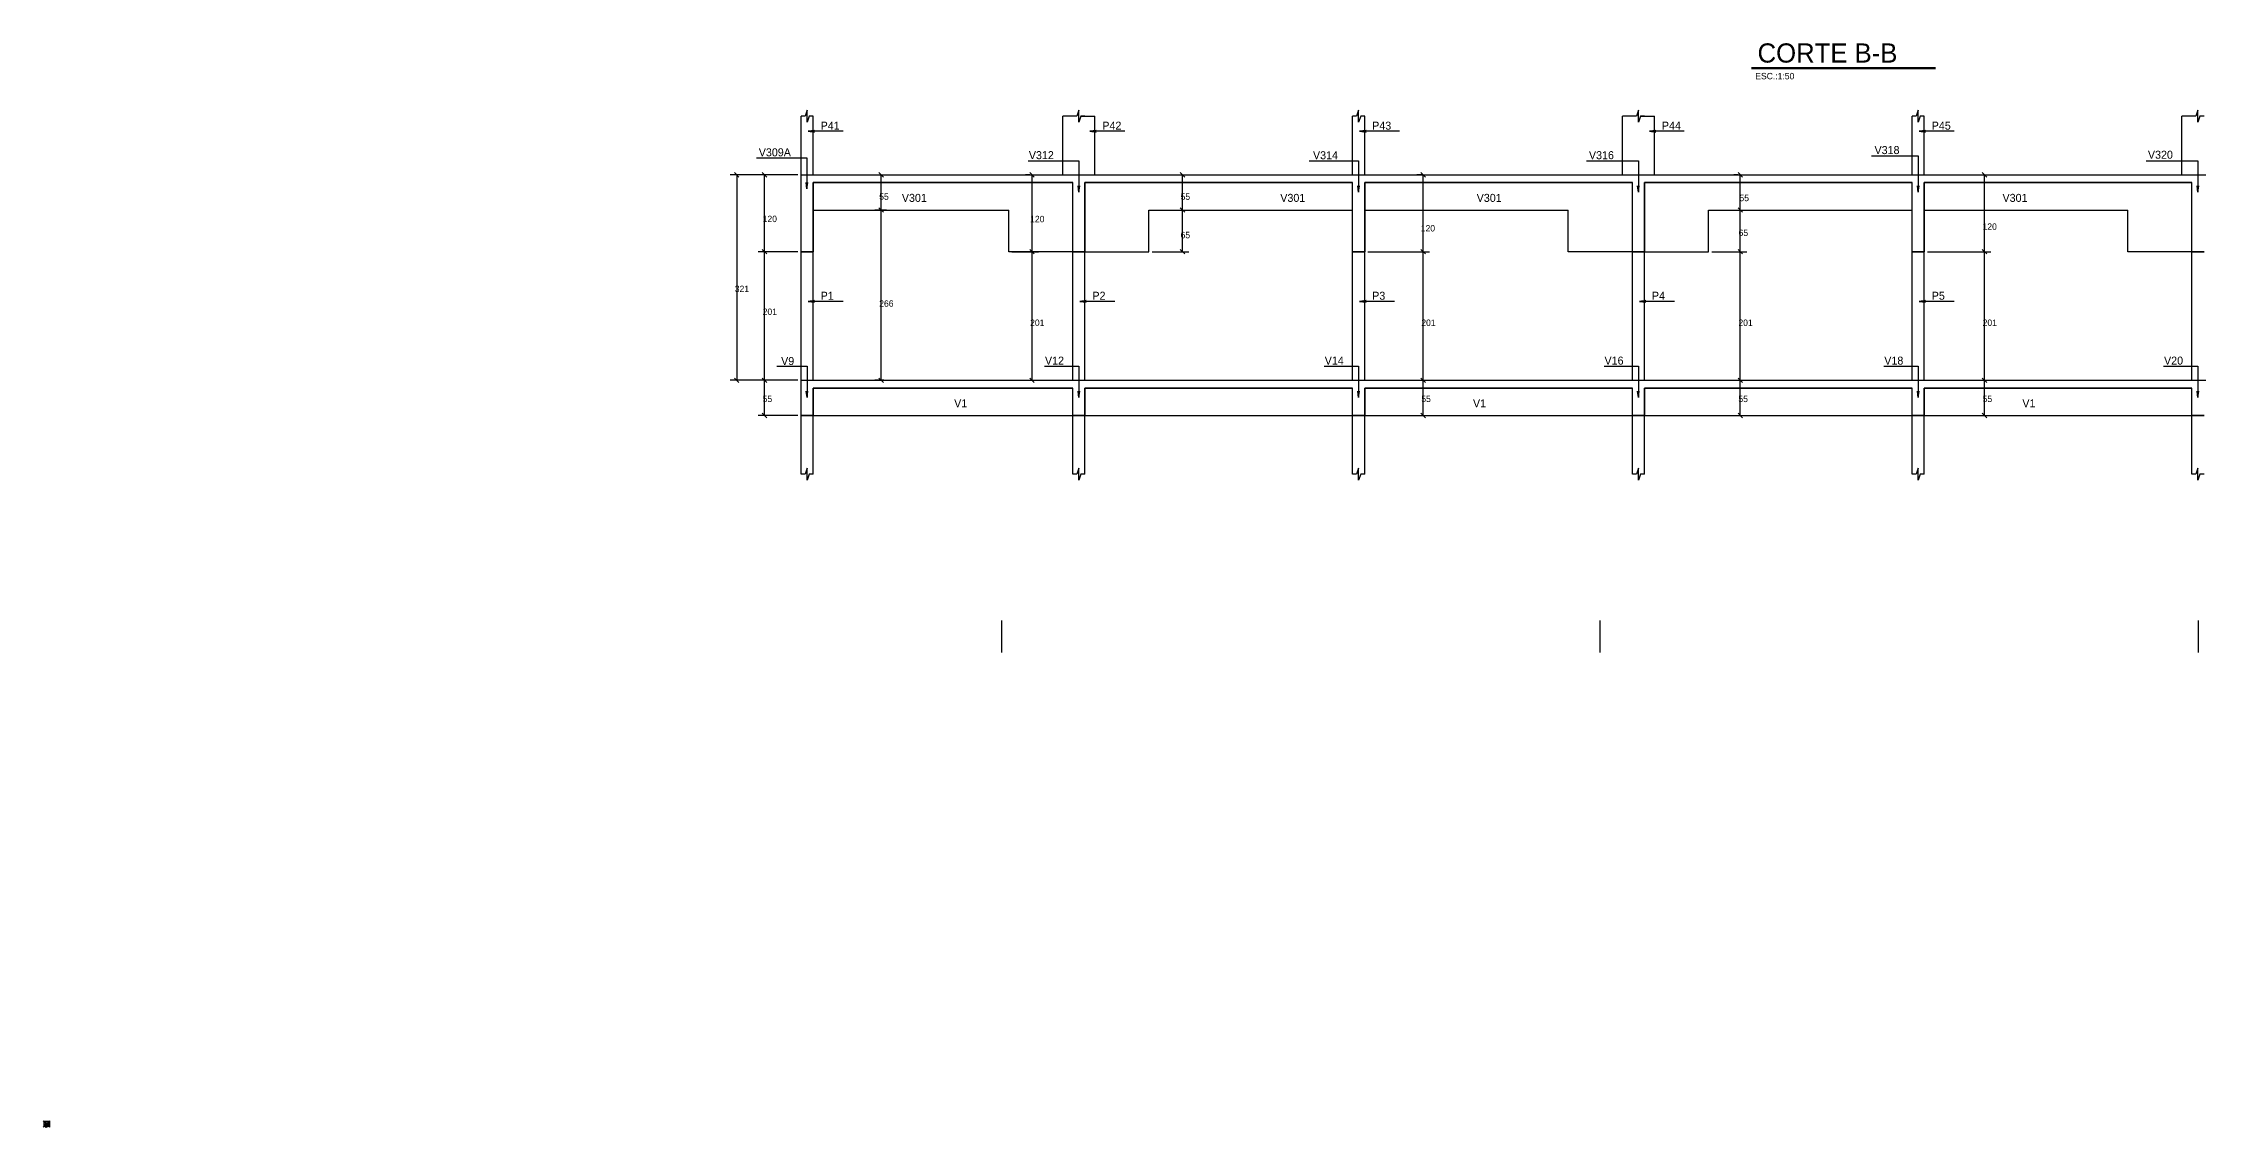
# Model space of a CAD drawing. Header units: metres. Extents: x -5 to 6699, y -6 to 3707.
# Drawn here: x -5 to 3362, y -6 to 1689 of the extents above; entities that cross this region are included whole.
import ezdxf

# ---------------------------------------------------------------- set-up
doc = ezdxf.new("R2010")
doc.units = ezdxf.units.M

msp = doc.modelspace()

# ---------------------------------------------------------------- linework, layer by layer
for points in [[(-5, -5), (5, 5), (5, -5), (-5, 5)], [(-4, 0), (4, 0), (0, -4), (0, 4)], [(-4, -4), (4, 4), (-4, 4), (4, -4), (-4, -4)], [(4, 0), (4, 2.209139), (2.209139, 4), (0, 4), (-2.209139, 4), (-4, 2.209139), (-4, 0), (-4, -2.209139), (-2.209139, -4), (0, -4), (2.209139, -4), (4, -2.209139), (4, 0), (-3, -3), (3, 3), (3, -3), (-3, 3)], [(0, -6), (0, 0), (6, 0)]]:
    msp.add_lwpolyline(points)
at = {"layer": '2', "color": 2}
for p, q in [((1074.871019, 1486.511524), (1081.942087, 1479.440456)), ((1125.475585, 1479.440456), (1118.404517, 1486.511524)), ((1307.520667, 1479.440456), (1300.449599, 1486.511524)), ((1543.252394, 1479.440456), (1536.181326, 1486.511524)), ((1778.254828, 1479.440456), (1771.18376, 1486.511524)), ((2154.289298, 1479.440456), (2147.21823, 1486.511524)), ((2649.584995, 1479.440456), (2642.513927, 1486.511524)), ((3031.081913, 1479.440456), (3024.010845, 1486.511524)), ((1307.520667, 1424.440456), (1300.449599, 1431.511524)), ((1307.520667, 1424.440456), (1300.449599, 1431.511524)), ((1778.254828, 1424.440456), (1771.18376, 1431.511524)), ((1778.254828, 1424.440456), (1771.18376, 1431.511524)), ((2649.584995, 1424.440456), (2642.513927, 1431.511524)), ((2649.584995, 1424.440456), (2642.513927, 1431.511524)), ((1125.475585, 1359.440456), (1118.404517, 1366.511524)), ((1125.475585, 1359.440456), (1118.404517, 1366.511524)), ((1543.252394, 1359.440456), (1536.181326, 1366.511524)), ((1543.252394, 1359.440456), (1536.181326, 1366.511524)), ((1778.254828, 1359.440456), (1771.18376, 1366.511524)), ((2154.289298, 1359.440456), (2147.21823, 1366.511524)), ((2154.289298, 1359.440456), (2147.21823, 1366.511524)), ((2649.584995, 1359.440456), (2642.513927, 1366.511524)), ((2649.584995, 1359.440456), (2642.513927, 1366.511524)), ((3031.081913, 1359.440456), (3024.010845, 1366.511524)), ((3031.081913, 1359.440456), (3024.010845, 1366.511524)), ((1074.871019, 1165.511524), (1081.942087, 1158.440456)), ((1125.475585, 1158.440456), (1118.404517, 1165.511524)), ((1125.475585, 1158.440456), (1118.404517, 1165.511524)), ((1307.520667, 1158.440456), (1300.449599, 1165.511524)), ((1543.252394, 1158.440456), (1536.181326, 1165.511524)), ((2154.289298, 1158.440456), (2147.21823, 1165.511524)), ((2154.289298, 1158.440456), (2147.21823, 1165.511524)), ((2649.584995, 1158.440456), (2642.513927, 1165.511524)), ((2649.584995, 1158.440456), (2642.513927, 1165.511524)), ((3031.081913, 1158.440456), (3024.010845, 1165.511524)), ((3031.081913, 1158.440456), (3024.010845, 1165.511524)), ((1125.475585, 1103.440456), (1118.404517, 1110.511524)), ((2154.289298, 1103.440456), (2147.21823, 1110.511524)), ((2649.584995, 1103.440456), (2642.513927, 1110.511524)), ((3031.081913, 1103.440456), (3024.010845, 1110.511524))]:
    msp.add_line(p, q, dxfattribs=at)
at = {"layer": '3', "color": 3}
for p, q in [((1178.8825, 1482.97599), (1178.8825, 1574.662501)), ((1197.8825, 1482.97599), (1197.8825, 1574.662501)), ((1587.8825, 1482.97599), (1587.8825, 1574.662501)), ((1637.8825, 1482.97599), (1637.8825, 1574.662501)), ((2040.3825, 1482.97599), (2040.3825, 1574.662501)), ((2059.3825, 1482.97599), (2059.3825, 1574.662501)), ((2461.8825, 1482.97599), (2461.8825, 1574.662501)), ((2511.8825, 1482.97599), (2511.8825, 1574.662501)), ((2914.3825, 1482.97599), (2914.3825, 1574.662501)), ((2933.3825, 1482.97599), (2933.3825, 1574.662501)), ((3335.8825, 1482.97599), (3335.8825, 1574.662501)), ((1197.8825, 1427.97599), (1503.3825, 1427.97599)), ((1503.3825, 1362.97599), (1503.3825, 1427.97599)), ((1722.3825, 1362.97599), (1722.3825, 1427.97599)), ((1722.3825, 1427.97599), (2040.3825, 1427.97599)), ((2059.3825, 1427.97599), (2377.3825, 1427.97599)), ((2377.3825, 1362.97599), (2377.3825, 1427.97599)), ((2596.3825, 1362.97599), (2596.3825, 1427.97599)), ((2596.3825, 1427.97599), (2914.3825, 1427.97599)), ((2933.3825, 1427.97599), (3251.3825, 1427.97599)), ((3251.3825, 1362.97599), (3251.3825, 1427.97599)), ((1178.8825, 1161.97599), (1178.8825, 1362.97599)), ((1197.8825, 1161.97599), (1197.8825, 1362.97599)), ((1603.3825, 1362.97599), (1503.3825, 1362.97599)), ((1603.3825, 1161.97599), (1603.3825, 1362.97599)), ((1622.3825, 1362.97599), (1722.3825, 1362.97599)), ((1622.3825, 1161.97599), (1622.3825, 1362.97599)), ((2040.3825, 1161.97599), (2040.3825, 1362.97599)), ((2059.3825, 1161.97599), (2059.3825, 1362.97599)), ((2477.3825, 1362.97599), (2377.3825, 1362.97599)), ((2477.3825, 1161.97599), (2477.3825, 1362.97599)), ((2496.3825, 1362.97599), (2596.3825, 1362.97599)), ((2496.3825, 1161.97599), (2496.3825, 1362.97599)), ((2914.3825, 1161.97599), (2914.3825, 1362.97599)), ((2933.3825, 1161.97599), (2933.3825, 1362.97599)), ((3351.3825, 1362.97599), (3251.3825, 1362.97599)), ((3351.3825, 1161.97599), (3351.3825, 1362.97599)), ((1178.8825, 1015.289479), (1178.8825, 1106.97599)), ((1197.8825, 1015.289479), (1197.8825, 1106.97599)), ((1197.8825, 1106.97599), (1603.3825, 1106.97599)), ((1603.3825, 1015.289479), (1603.3825, 1106.97599)), ((1622.3825, 1015.289479), (1622.3825, 1106.97599)), ((1622.3825, 1106.97599), (2040.3825, 1106.97599)), ((2040.3825, 1015.289479), (2040.3825, 1106.97599)), ((2059.3825, 1015.289479), (2059.3825, 1106.97599)), ((2059.3825, 1106.97599), (2477.3825, 1106.97599)), ((2477.3825, 1015.289479), (2477.3825, 1106.97599)), ((2496.3825, 1015.289479), (2496.3825, 1106.97599)), ((2496.3825, 1106.97599), (2914.3825, 1106.97599)), ((2914.3825, 1015.289479), (2914.3825, 1106.97599)), ((2933.3825, 1015.289479), (2933.3825, 1106.97599)), ((2933.3825, 1106.97599), (3351.3825, 1106.97599)), ((3351.3825, 1015.289479), (3351.3825, 1106.97599)), ((1492.145506, 786.94355), (1492.145506, 736.94405)), ((2426.629615, 786.94355), (2426.629615, 736.94405)), ((3361.113723, 786.94355), (3361.113723, 736.94405))]:
    msp.add_line(p, q, dxfattribs=at)
at = {"layer": '6', "color": 6}
for p, q in [((2663.480889, 1650.862886), (2950.865828, 1650.862886)), ((2663.480889, 1649.064846), (2950.865828, 1649.064846)), ((1178.8825, 1482.97599), (4533.3825, 1482.97599)), ((1178.8825, 1362.97599), (1178.8825, 1482.97599)), ((1197.8825, 1362.97599), (1197.8825, 1470.97599)), ((1197.8825, 1470.97599), (1603.3825, 1470.97599)), ((1603.3825, 1362.97599), (1603.3825, 1470.97599)), ((1622.3825, 1470.97599), (2040.3825, 1470.97599)), ((1622.3825, 1362.97599), (1622.3825, 1470.97599)), ((2010.3825, 1470.97599), (2040.3825, 1470.97599)), ((2040.3825, 1362.97599), (2040.3825, 1470.97599)), ((2059.3825, 1470.97599), (2477.3825, 1470.97599)), ((2059.3825, 1362.97599), (2059.3825, 1470.97599)), ((2477.3825, 1362.97599), (2477.3825, 1470.97599)), ((2496.3825, 1470.97599), (2914.3825, 1470.97599)), ((2496.3825, 1362.97599), (2496.3825, 1470.97599)), ((2914.3825, 1362.97599), (2914.3825, 1470.97599)), ((2933.3825, 1470.97599), (3351.3825, 1470.97599)), ((2933.3825, 1362.97599), (2933.3825, 1470.97599)), ((3351.3825, 1362.97599), (3351.3825, 1470.97599)), ((1178.8825, 1362.97599), (1197.8825, 1362.97599)), ((1603.3825, 1362.97599), (1622.3825, 1362.97599)), ((2040.3825, 1362.97599), (2059.3825, 1362.97599)), ((2040.3825, 1362.97599), (2059.3825, 1362.97599)), ((2477.3825, 1362.97599), (2496.3825, 1362.97599)), ((2914.3825, 1362.97599), (2933.3825, 1362.97599)), ((3351.3825, 1362.97599), (3370.3825, 1362.97599)), ((1178.8825, 1106.97599), (1178.8825, 1161.97599)), ((1178.8825, 1161.97599), (4668.8825, 1161.97599)), ((1197.8825, 1106.97599), (1197.8825, 1149.97599)), ((1197.8825, 1149.97599), (1603.3825, 1149.97599)), ((1603.3825, 1106.97599), (1603.3825, 1149.97599)), ((1622.3825, 1149.97599), (2040.3825, 1149.97599)), ((1622.3825, 1106.97599), (1622.3825, 1149.97599)), ((2010.3825, 1149.97599), (2040.3825, 1149.97599)), ((2040.3825, 1106.97599), (2040.3825, 1149.97599)), ((2059.3825, 1149.97599), (2477.3825, 1149.97599)), ((2059.3825, 1106.97599), (2059.3825, 1149.97599)), ((2477.3825, 1106.97599), (2477.3825, 1149.97599)), ((2496.3825, 1149.97599), (2914.3825, 1149.97599)), ((2496.3825, 1106.97599), (2496.3825, 1149.97599)), ((2914.3825, 1106.97599), (2914.3825, 1149.97599)), ((2933.3825, 1149.97599), (3351.3825, 1149.97599)), ((2933.3825, 1106.97599), (2933.3825, 1149.97599)), ((3351.3825, 1106.97599), (3351.3825, 1149.97599)), ((1178.8825, 1106.97599), (1197.8825, 1106.97599)), ((1603.3825, 1106.97599), (1622.3825, 1106.97599)), ((2040.3825, 1106.97599), (2059.3825, 1106.97599)), ((2477.3825, 1106.97599), (2496.3825, 1106.97599)), ((2914.3825, 1106.97599), (2933.3825, 1106.97599)), ((3351.3825, 1106.97599), (3370.3825, 1106.97599))]:
    msp.add_line(p, q, dxfattribs=at)
at = {"layer": '8', "color": 8}
for points in [[(1178.8825, 1362.97599), (1178.8825, 1482.97599), (4533.3825, 1482.97599)], [(3370.3825, 1362.97599), (3351.3825, 1362.97599), (3351.3825, 1470.97599), (2933.3825, 1470.97599), (2933.3825, 1362.97599), (2914.3825, 1362.97599), (2914.3825, 1470.97599), (2496.3825, 1470.97599), (2496.3825, 1362.97599), (2477.3825, 1362.97599), (2477.3825, 1470.97599), (2059.3825, 1470.97599), (2059.3825, 1362.97599), (2040.3825, 1362.97599), (2040.3825, 1470.97599), (1622.3825, 1470.97599), (1622.3825, 1362.97599), (1603.3825, 1362.97599), (1603.3825, 1470.97599), (1197.8825, 1470.97599), (1197.8825, 1362.97599), (1178.8825, 1362.97599)], [(1178.8825, 1106.97599), (1178.8825, 1161.97599), (4668.8825, 1161.97599)], [(3370.3825, 1106.97599), (3351.3825, 1106.97599), (3351.3825, 1149.97599), (2933.3825, 1149.97599), (2933.3825, 1106.97599), (2914.3825, 1106.97599), (2914.3825, 1149.97599), (2496.3825, 1149.97599), (2496.3825, 1106.97599), (2477.3825, 1106.97599), (2477.3825, 1149.97599), (2059.3825, 1149.97599), (2059.3825, 1106.97599), (2040.3825, 1106.97599), (2040.3825, 1149.97599), (1622.3825, 1149.97599), (1622.3825, 1106.97599), (1603.3825, 1106.97599), (1603.3825, 1149.97599), (1197.8825, 1149.97599), (1197.8825, 1106.97599), (1178.8825, 1106.97599)]]:
    msp.add_lwpolyline(points, dxfattribs=at)
at = {"layer": '9', "color": 9}
for p, q in [((1609.715827, 1574.662501), (1587.8825, 1574.662501)), ((1616.049155, 1574.662501), (1637.8825, 1574.662501)), ((2483.715827, 1574.662501), (2461.8825, 1574.662501)), ((2490.049155, 1574.662501), (2511.8825, 1574.662501)), ((3357.715827, 1574.662501), (3335.8825, 1574.662501)), ((1168.8825, 1482.97599), (1068.406553, 1482.97599)), ((1078.406553, 1482.97599), (1078.406553, 1161.97599)), ((1173.8825, 1482.97599), (1111.940051, 1482.97599)), ((1121.940051, 1362.97599), (1121.940051, 1482.97599)), ((1303.985133, 1427.97599), (1303.985133, 1482.97599)), ((1307.784829, 1482.97599), (1313.985133, 1482.97599)), ((1536.333849, 1482.97599), (1529.71686, 1482.97599)), ((1539.71686, 1362.97599), (1539.71686, 1482.97599)), ((1774.719294, 1427.97599), (1774.719294, 1482.97599)), ((1775.946319, 1482.97599), (1784.719294, 1482.97599)), ((2148.086156, 1482.97599), (2140.753764, 1482.97599)), ((2150.753764, 1362.97599), (2150.753764, 1482.97599)), ((2642.881108, 1482.97599), (2636.049461, 1482.97599)), ((2646.049461, 1427.97599), (2646.049461, 1482.97599)), ((3027.546379, 1362.97599), (3027.546379, 1482.97599)), ((1312.188472, 1427.97599), (1293.985133, 1427.97599)), ((1303.985133, 1161.97599), (1303.985133, 1427.97599)), ((1755.464456, 1427.97599), (1784.719294, 1427.97599)), ((1774.719294, 1362.97599), (1774.719294, 1427.97599)), ((2636.396281, 1427.97599), (2656.049461, 1427.97599)), ((2646.049461, 1362.97599), (2646.049461, 1427.97599)), ((1173.8825, 1362.97599), (1111.940051, 1362.97599)), ((1121.940051, 1161.97599), (1121.940051, 1362.97599)), ((1508.3825, 1362.97599), (1549.71686, 1362.97599)), ((1539.71686, 1161.97599), (1539.71686, 1362.97599)), ((1727.3825, 1362.97599), (1784.719294, 1362.97599)), ((2064.3825, 1362.97599), (2160.753764, 1362.97599)), ((2150.753764, 1161.97599), (2150.753764, 1362.97599)), ((2601.3825, 1362.97599), (2656.049461, 1362.97599)), ((2646.049461, 1161.97599), (2646.049461, 1362.97599)), ((2938.3825, 1362.97599), (3037.546379, 1362.97599)), ((3027.546379, 1161.97599), (3027.546379, 1362.97599)), ((1168.8825, 1161.97599), (1068.406553, 1161.97599)), ((1173.8825, 1161.97599), (1111.940051, 1161.97599)), ((1121.940051, 1106.97599), (1121.940051, 1161.97599)), ((1307.987409, 1161.97599), (1293.985133, 1161.97599)), ((1540.943885, 1161.97599), (1549.71686, 1161.97599)), ((2141.669712, 1161.97599), (2160.753764, 1161.97599)), ((2150.753764, 1106.97599), (2150.753764, 1161.97599)), ((2639.449026, 1161.97599), (2656.049461, 1161.97599)), ((2646.049461, 1106.97599), (2646.049461, 1161.97599)), ((3027.546379, 1106.97599), (3027.546379, 1161.97599)), ((1173.8825, 1106.97599), (1111.940051, 1106.97599)), ((2138.148698, 1106.97599), (2160.753764, 1106.97599)), ((2635.175182, 1106.97599), (2656.049461, 1106.97599))]:
    msp.add_line(p, q, dxfattribs=at)
for points in [[(1197.8825, 1574.662501), (1191.549155, 1574.662501), (1188.3825, 1565.162501), (1188.3825, 1584.1625), (1185.215827, 1574.662501), (1178.8825, 1574.662501)], [(1622.3825, 1574.662501), (1616.049155, 1574.662501), (1612.8825, 1565.162501), (1612.8825, 1584.1625), (1609.715827, 1574.662501), (1603.3825, 1574.662501)], [(2059.3825, 1574.662501), (2053.049155, 1574.662501), (2049.8825, 1565.162501), (2049.8825, 1584.1625), (2046.715827, 1574.662501), (2040.3825, 1574.662501)], [(2496.3825, 1574.662501), (2490.049155, 1574.662501), (2486.8825, 1565.162501), (2486.8825, 1584.1625), (2483.715827, 1574.662501), (2477.3825, 1574.662501)], [(2933.3825, 1574.662501), (2927.049155, 1574.662501), (2923.8825, 1565.162501), (2923.8825, 1584.1625), (2920.715827, 1574.662501), (2914.3825, 1574.662501)], [(3370.3825, 1574.662501), (3364.049155, 1574.662501), (3360.8825, 1565.162501), (3360.8825, 1584.1625), (3357.715827, 1574.662501), (3351.3825, 1574.662501)], [(1244.548767, 1551.092007), (1189.950267, 1551.092007), (1199.864716, 1552.397269), (1189.950267, 1551.092007), (1199.864716, 1549.786745)], [(1684.548767, 1551.092007), (1629.950267, 1551.092007), (1639.864716, 1552.397269), (1629.950267, 1551.092007), (1639.864716, 1549.786745)], [(2113.41461, 1551.092007), (2051.450267, 1551.092007), (2061.364716, 1552.397269), (2051.450267, 1551.092007), (2061.364716, 1549.786745)], [(2558.548767, 1551.092007), (2503.950267, 1551.092007), (2513.864716, 1552.397269), (2503.950267, 1551.092007), (2513.864716, 1549.786745)], [(2980.048767, 1551.092007), (2925.450267, 1551.092007), (2935.364716, 1552.397269), (2925.450267, 1551.092007), (2935.364716, 1549.786745)], [(1109.524239, 1509.767468), (1188.086803, 1509.767468), (1188.086803, 1461.091571), (1186.781541, 1471.00602), (1188.086803, 1461.091571), (1189.392065, 1471.00602)], [(1533.544878, 1504.858578), (1612.859519, 1504.858578), (1612.859519, 1456.182682), (1611.554257, 1466.09713), (1612.859519, 1456.182682), (1614.164781, 1466.09713)], [(1972.492697, 1504.858578), (2049.859519, 1504.858578), (2049.859519, 1456.182682), (2048.554257, 1466.09713), (2049.859519, 1456.182682), (2051.164781, 1466.09713)], [(2405.888259, 1504.858578), (2486.859519, 1504.858578), (2486.859519, 1456.182682), (2485.554257, 1466.09713), (2486.859519, 1456.182682), (2488.164781, 1466.09713)], [(2851.135522, 1512.770258), (2923.859519, 1512.770258), (2923.859519, 1456.182682), (2922.554257, 1466.09713), (2923.859519, 1456.182682), (2925.164781, 1466.09713)], [(3280.116519, 1504.858578), (3360.859519, 1504.858578), (3360.859519, 1456.182682), (3359.554257, 1466.09713), (3360.859519, 1456.182682), (3362.164781, 1466.09713)], [(1244.548767, 1285.358604), (1189.950267, 1285.358604), (1199.864716, 1286.663866), (1189.950267, 1285.358604), (1199.864716, 1284.053343)], [(1669.048767, 1285.358604), (1614.450267, 1285.358604), (1624.364716, 1286.663866), (1614.450267, 1285.358604), (1624.364716, 1284.053343)], [(2106.048767, 1285.358604), (2051.450267, 1285.358604), (2061.364716, 1286.663866), (2051.450267, 1285.358604), (2061.364716, 1284.053343)], [(2543.048767, 1285.358604), (2488.450267, 1285.358604), (2498.364716, 1286.663866), (2488.450267, 1285.358604), (2498.364716, 1284.053343)], [(2980.048767, 1285.358604), (2925.450267, 1285.358604), (2935.364716, 1286.663866), (2925.450267, 1285.358604), (2935.364716, 1284.053343)], [(1141.216478, 1183.858578), (1188.359519, 1183.858578), (1188.359519, 1135.182682), (1187.054257, 1145.09713), (1188.359519, 1135.182682), (1189.664781, 1145.09713)], [(1559.119104, 1183.858578), (1612.859519, 1183.858578), (1612.859519, 1135.182682), (1611.554257, 1145.09713), (1612.859519, 1135.182682), (1614.164781, 1145.09713)], [(1996.119104, 1183.858578), (2049.859519, 1183.858578), (2049.859519, 1135.182682), (2048.554257, 1145.09713), (2049.859519, 1135.182682), (2051.164781, 1145.09713)], [(2433.119104, 1183.858578), (2486.859519, 1183.858578), (2486.859519, 1135.182682), (2485.554257, 1145.09713), (2486.859519, 1135.182682), (2488.164781, 1145.09713)], [(2870.119104, 1183.858578), (2923.859519, 1183.858578), (2923.859519, 1135.182682), (2922.554257, 1145.09713), (2923.859519, 1135.182682), (2925.164781, 1145.09713)], [(3307.119104, 1183.858578), (3360.859519, 1183.858578), (3360.859519, 1135.182682), (3359.554257, 1145.09713), (3360.859519, 1135.182682), (3362.164781, 1145.09713)], [(1197.8825, 1015.289479), (1191.549155, 1015.289479), (1188.3825, 1005.789479), (1188.3825, 1024.789478), (1185.215827, 1015.289479), (1178.8825, 1015.289479)], [(1622.3825, 1015.289479), (1616.049155, 1015.289479), (1612.8825, 1005.789479), (1612.8825, 1024.789478), (1609.715827, 1015.289479), (1603.3825, 1015.289479)], [(2059.3825, 1015.289479), (2053.049155, 1015.289479), (2049.8825, 1005.789479), (2049.8825, 1024.789478), (2046.715827, 1015.289479), (2040.3825, 1015.289479)], [(2496.3825, 1015.289479), (2490.049155, 1015.289479), (2486.8825, 1005.789479), (2486.8825, 1024.789478), (2483.715827, 1015.289479), (2477.3825, 1015.289479)], [(2933.3825, 1015.289479), (2927.049155, 1015.289479), (2923.8825, 1005.789479), (2923.8825, 1024.789478), (2920.715827, 1015.289479), (2914.3825, 1015.289479)], [(3370.3825, 1015.289479), (3364.049155, 1015.289479), (3360.8825, 1005.789479), (3360.8825, 1024.789478), (3357.715827, 1015.289479), (3351.3825, 1015.289479)]]:
    msp.add_lwpolyline(points, dxfattribs=at)

# ---------------------------------------------------------------- texts
at = {"layer": '2', "color": 2}
for s, p in [('ESC.:1:50', (2669.419527, 1632.281627)), ('55', (1300.985133, 1443.97599)), ('55', (1771.719294, 1443.97599)), ('55', (2644.68492, 1441.873256)), ('120', (1118.940051, 1409.192755)), ('120', (1536.71686, 1408.97599)), ('65', (1771.719294, 1383.97599)), ('120', (2146.908213, 1394.528317)), ('65', (2643.283098, 1387.480546)), ('120', (3024.400248, 1397.170878)), ('321', (1075.406553, 1299.865332)), ('266', (1300.985133, 1276.97599)), ('201', (1118.940051, 1264.121099)), ('201', (1536.71686, 1246.97599)), ('201', (2147.753764, 1246.97599)), ('201', (2643.049461, 1246.97599)), ('201', (3024.546379, 1246.97599)), ('55', (1118.940051, 1127.97599)), ('55', (2147.753764, 1127.97599)), ('55', (2643.049461, 1127.97599)), ('55', (3024.546379, 1127.97599))]:
    msp.add_text(s, height=10, dxfattribs=at).set_placement(p)
at = {"layer": '3', "color": 3}
for s, p in [('P41', (1209.493606, 1553.631399)), ('P42', (1649.493606, 1553.631399)), ('P43', (2070.993606, 1553.631399)), ('P44', (2523.493606, 1553.631399)), ('P45', (2944.993606, 1553.631399)), ('V309A', (1112.846621, 1511.946196)), ('V312', (1534.702016, 1507.534422)), ('V314', (1978.550021, 1507.380397)), ('V316', (2409.573915, 1507.473693)), ('V318', (2855.642519, 1515.446102)), ('V320', (3282.684186, 1508.219475)), ('V301', (1336.333896, 1440.784487)), ('V301', (1927.471888, 1440.784487)), ('V301', (2234.237663, 1440.784487)), ('V301', (3055.575991, 1440.784487)), ('P1', (1209.493606, 1287.897996)), ('P2', (1633.993606, 1287.897996)), ('P3', (2070.993606, 1287.897996)), ('P4', (2507.993606, 1287.897996)), ('P5', (2944.993606, 1287.897996)), ('V9', (1147.754281, 1185.900949)), ('V12', (1559.878945, 1186.534422)), ('V14', (1996.878945, 1186.534422)), ('V16', (2433.878945, 1186.534422)), ('V18', (2870.878945, 1186.534422)), ('V20', (3307.878945, 1186.534422)), ('V1', (1418.059292, 1119.784487)), ('V1', (2228.468461, 1119.784487)), ('V1', (3086.574798, 1119.784487))]:
    msp.add_text(s, height=12.5, dxfattribs=at).set_placement(p)
at = {"layer": '6', "color": 6}
msp.add_text('CORTE B-B', height=30, dxfattribs=at).set_placement((2672.995436, 1658.386975))

doc.saveas('drawing.dxf')
